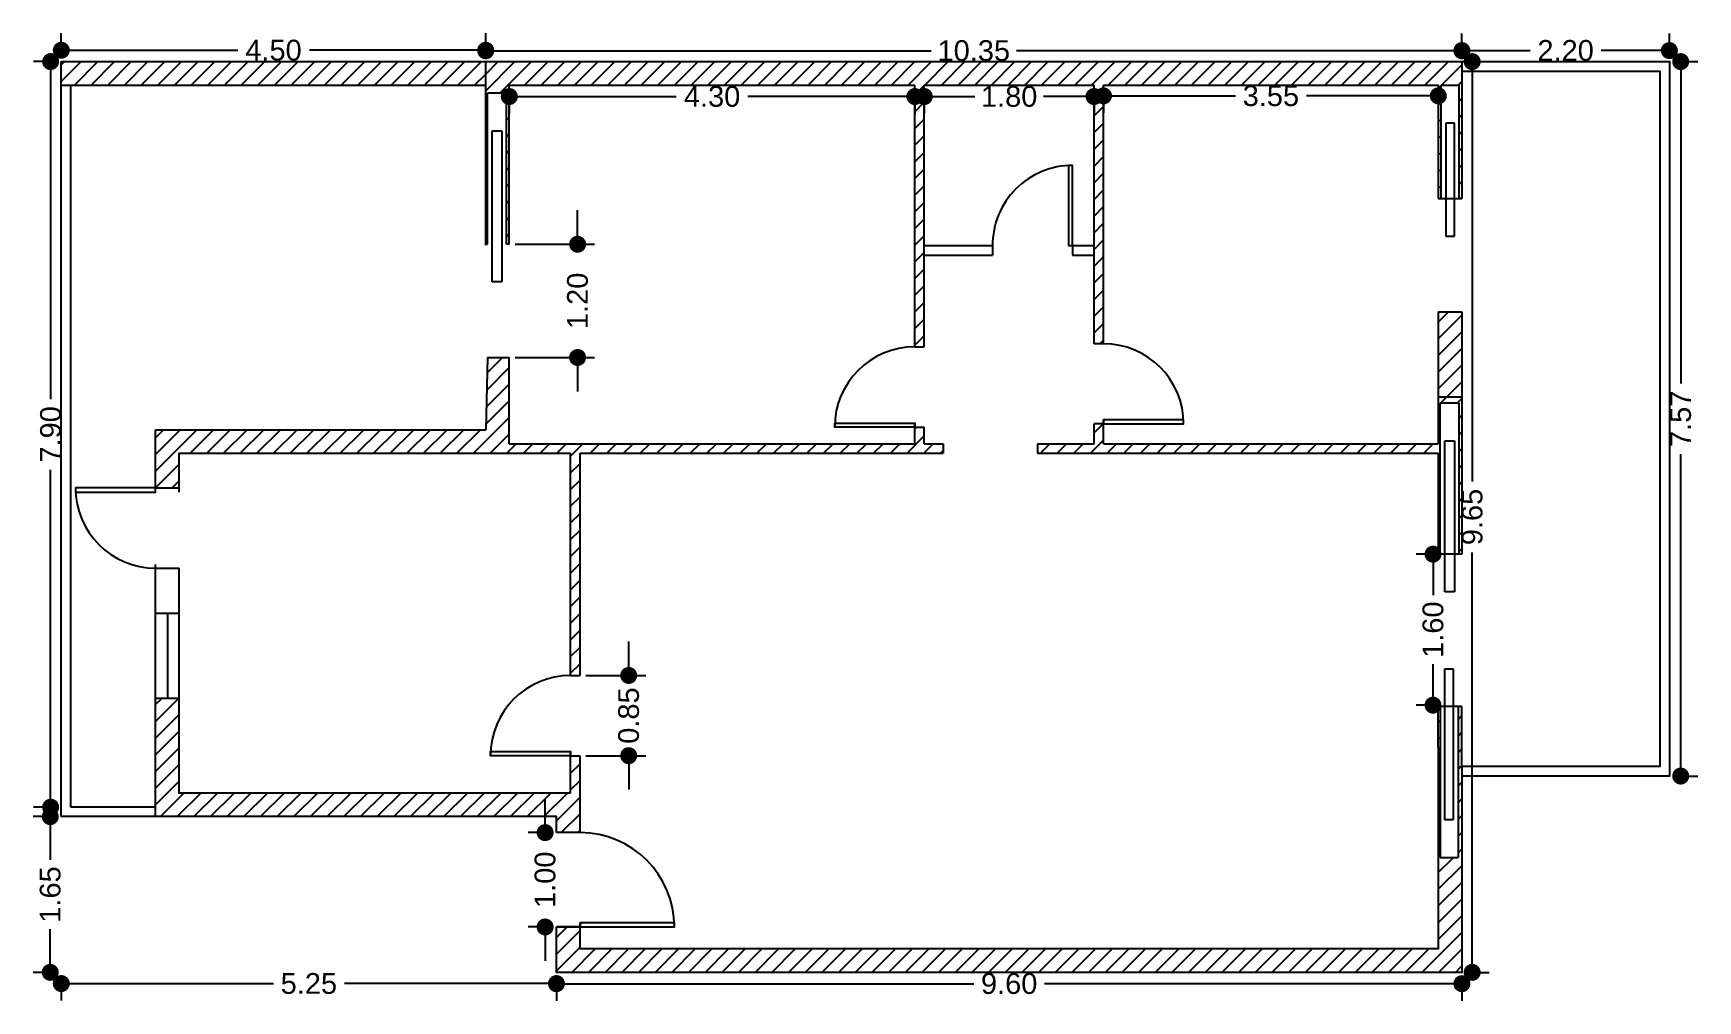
# Model space of a CAD drawing. Header units: metres. Extents: x 6.2 to 23.8, y 4 to 14.2.
import ezdxf

# ---------------------------------------------------------------- set-up
doc = ezdxf.new("R2010")
doc.units = ezdxf.units.M
doc.header["$MEASUREMENT"] = 0
doc.layers.add('koufomata', color=10, linetype='Continuous')
doc.layers.add('units', color=200, linetype='Continuous')
doc.styles.get("Standard").update_dxf_attribs({"font": 'arial.ttf'})
doc.dimstyles.get("Standard").update_dxf_attribs({"dimtxt": 0.22, "dimasz": 0.18, "dimexe": 0.18, "dimexo": 0.0625, "dimgap": 0.09, "dimtad": 0, "dimzin": 0, "dimdsep": 46, "dimtxsty": 'Standard', "dimblk": 'DOT', "dimcen": 0.09, "dimclrd": 256, "dimclre": 256, "dimclrt": 7, "dimadec": 0, "dimazin": 0, "dimtfac": 1, "dimtofl": 0, "dimtmove": 0, "dimatfit": 3, "dimldrblk": 'DOT', "dimfxl": 1, "dimtolj": 1, "dimtzin": 0, "dimlwd": -1, "dimlwe": -1, "dimarcsym": 0})

# ---------------------------------------------------------------- blocks, each defined once
blk = doc.blocks.new('*U20')
for p, q in [((0, 0), (0, -100)), ((-850, 0), (-850, -100))]:
    blk.add_line(p, q)
blk.add_lwpolyline([(0, 0), (0, 850), (-43.75, 850), (-43.75, 0)], close=True)
blk.add_arc((0, 0), 850, 90, 180)
blk = doc.blocks.new('*U21')
for p, q in [((-850, 0), (-850, 100)), ((0, 0), (0, 100))]:
    blk.add_line(p, q)
blk.add_lwpolyline([(0, 0), (0, -850), (-43.75, -850), (-43.75, 0)], close=True)
blk.add_arc((0, 0), 850, 180, 270)
blk = doc.blocks.new('*U22')
for p, q in [((0, 0), (0, 100)), ((850, 0), (850, 100))]:
    blk.add_line(p, q)
blk.add_lwpolyline([(0, 0), (0, -850), (43.75, -850), (43.75, 0)], close=True)
blk.add_arc((0, 0), 850, 270, 0)
blk = doc.blocks.new('*U23')
for p, q in [((0, 0), (0, -250)), ((-1000, 0), (-1000, -250))]:
    blk.add_line(p, q)
blk.add_lwpolyline([(0, 0), (0, 1000), (-43.75, 1000), (-43.75, 0)], close=True)
blk.add_arc((0, 0), 1000, 90, 180)
blk = doc.blocks.new('*U24')
for p, q in [((-850, 0), (-850, -250)), ((0, 0), (0, -250))]:
    blk.add_line(p, q)
blk.add_lwpolyline([(0, 0), (0, 850), (-43.75, 850), (-43.75, 0)], close=True)
blk.add_arc((0, 0), 850, 90, 180)
blk = doc.blocks.new('*U32')
for p, q in [((-900, 250), (-900, 0)), ((0, 250), (0, 0)), ((0, 125), (-900, 125))]:
    blk.add_line(p, q)
blk = doc.blocks.new('*U37')
for p, q in [((0.03, 0), (0.03, 1.2)), ((0.03, 1.2), (0.22, 1.2)), ((0.22, 0), (0.22, 1.2)), ((0.08, 0.8), (0.08, -0.4)), ((0.17, 0.8), (0.08, 0.8)), ((0.17, -0.4), (0.17, 0.8)), ((0, 0), (0.03, 0)), ((0.25, 0), (0.22, 0)), ((0.08, -0.4), (0.17, -0.4))]:
    blk.add_line(p, q)
blk = doc.blocks.new('*U41')
for p, q in [((0.08, -2), (0.08, -0.4)), ((0.08, -0.4), (0.17, -0.4)), ((0.17, -0.4), (0.17, -2)), ((0, -0.8), (0.03, -0.8)), ((0.03, -0.8), (0.03, -2.4)), ((0.25, -0.8), (0.22, -0.8)), ((0.22, -0.8), (0.22, -2.4)), ((0.17, -2), (0.08, -2)), ((0.03, -2.4), (0.22, -2.4))]:
    blk.add_line(p, q)
blk = doc.blocks.new('*U45')
for p, q in [((0.08, -2), (0.08, -0.4)), ((0.08, -0.4), (0.181, -0.4)), ((0.181, -0.4), (0.181, -2)), ((0, -0.8), (0.03, -0.8)), ((0.03, -0.8), (0.03, -2.4)), ((0.261, -0.8), (0.231, -0.8)), ((0.231, -0.8), (0.231, -2.4)), ((0.181, -2), (0.08, -2)), ((0.03, -2.4), (0.231, -2.4))]:
    blk.add_line(p, q)
blk = doc.blocks.new('_Dot')
at = {"color": 0, "linetype": 'ByBlock', "lineweight": -2}
blk.add_line((-0.5, 0), (-1, 0), dxfattribs=at)
at = {"color": 0, "linetype": 'ByBlock', "const_width": 0.5}
blk.add_lwpolyline([(-0.25, 0, 1), (0.25, 0, 1)], format="xyb", close=True, dxfattribs=at)
blk = doc.blocks.new('*D79')
at = {"layer": 'Defpoints', "color": 0, "transparency": 16777216}
for p in [(6.476, 13.936), (6.363, 6.036), (6.476, 6.036)]:
    blk.add_point(p, dxfattribs=at)
at = {"layer": 'units', "transparency": 16777216}
for p, q in [((6.414, 13.936), (6.183, 13.936)), ((6.363, 13.756), (6.363, 10.36)), ((6.363, 6.216), (6.363, 9.611)), ((6.414, 6.036), (6.183, 6.036))]:
    blk.add_line(p, q, dxfattribs=at)
at = {"layer": 'units', "transparency": 16777216, "xscale": 0.18, "yscale": 0.18, "zscale": 0.18}
for p, rotation in [((6.363, 13.936), 90), ((6.363, 6.036), 270)]:
    blk.add_blockref('_Dot', p, dxfattribs=dict(at, rotation=rotation))
at = {"layer": 'units', "color": 7, "transparency": 16777216, "insert": (6.363, 9.986), "char_height": 0.22, "attachment_point": 5, "rotation": 90}
blk.add_mtext('\\A1;7.90', dxfattribs=at)
blk = doc.blocks.new('*D80')
at = {"layer": 'Defpoints', "color": 0, "transparency": 16777216}
for p in [(21.326, 14.051), (10.976, 13.936), (21.326, 13.936)]:
    blk.add_point(p, dxfattribs=at)
at = {"layer": 'units', "transparency": 16777216}
for p, q in [((10.976, 13.998), (10.976, 14.231)), ((21.326, 13.998), (21.326, 14.231)), ((11.156, 14.051), (15.7, 14.051)), ((21.146, 14.051), (16.603, 14.051))]:
    blk.add_line(p, q, dxfattribs=at)
at = {"layer": 'units', "transparency": 16777216, "xscale": 0.18, "yscale": 0.18, "zscale": 0.18, "rotation": 180}
blk.add_blockref('_Dot', (10.976, 14.051), dxfattribs=at)
at = {"layer": 'units', "transparency": 16777216, "xscale": 0.18, "yscale": 0.18, "zscale": 0.18}
blk.add_blockref('_Dot', (21.326, 14.051), dxfattribs=at)
at = {"layer": 'units', "color": 7, "transparency": 16777216, "insert": (16.151, 14.051), "char_height": 0.22, "attachment_point": 5}
blk.add_mtext('\\A1;10.35', dxfattribs=at)
blk = doc.blocks.new('*D81')
at = {"layer": 'Defpoints', "color": 0, "transparency": 16777216}
for p in [(10.976, 14.056), (6.476, 13.936), (10.976, 13.936)]:
    blk.add_point(p, dxfattribs=at)
at = {"layer": 'units', "transparency": 16777216}
for p, q in [((6.476, 13.998), (6.476, 14.236)), ((10.976, 13.998), (10.976, 14.236)), ((6.656, 14.056), (8.347, 14.056)), ((10.796, 14.056), (9.106, 14.056))]:
    blk.add_line(p, q, dxfattribs=at)
at = {"layer": 'units', "transparency": 16777216, "xscale": 0.18, "yscale": 0.18, "zscale": 0.18, "rotation": 180}
blk.add_blockref('_Dot', (6.476, 14.056), dxfattribs=at)
at = {"layer": 'units', "transparency": 16777216, "xscale": 0.18, "yscale": 0.18, "zscale": 0.18}
blk.add_blockref('_Dot', (10.976, 14.056), dxfattribs=at)
at = {"layer": 'units', "color": 7, "transparency": 16777216, "insert": (8.726, 14.056), "char_height": 0.22, "attachment_point": 5}
blk.add_mtext('\\A1;4.50', dxfattribs=at)
blk = doc.blocks.new('*D82')
at = {"layer": 'Defpoints', "color": 0, "transparency": 16777216}
for p in [(23.526, 14.053), (21.326, 13.936), (23.526, 13.936)]:
    blk.add_point(p, dxfattribs=at)
at = {"layer": 'units', "transparency": 16777216}
for p, q in [((21.326, 13.998), (21.326, 14.233)), ((23.526, 13.998), (23.526, 14.233)), ((21.506, 14.053), (22.049, 14.053)), ((23.346, 14.053), (22.804, 14.053))]:
    blk.add_line(p, q, dxfattribs=at)
at = {"layer": 'units', "transparency": 16777216, "xscale": 0.18, "yscale": 0.18, "zscale": 0.18, "rotation": 180}
blk.add_blockref('_Dot', (21.326, 14.053), dxfattribs=at)
at = {"layer": 'units', "transparency": 16777216, "xscale": 0.18, "yscale": 0.18, "zscale": 0.18}
blk.add_blockref('_Dot', (23.526, 14.053), dxfattribs=at)
at = {"layer": 'units', "color": 7, "transparency": 16777216, "insert": (22.426, 14.053), "char_height": 0.22, "attachment_point": 5}
blk.add_mtext('\\A1;2.20', dxfattribs=at)
blk = doc.blocks.new('*D83')
at = {"layer": 'Defpoints', "color": 0, "transparency": 16777216}
for p in [(23.526, 13.936), (23.526, 6.366), (23.646, 6.366)]:
    blk.add_point(p, dxfattribs=at)
at = {"layer": 'units', "transparency": 16777216}
for p, q in [((23.589, 13.936), (23.826, 13.936)), ((23.646, 13.756), (23.646, 10.526)), ((23.646, 6.546), (23.646, 9.776)), ((23.589, 6.366), (23.826, 6.366))]:
    blk.add_line(p, q, dxfattribs=at)
at = {"layer": 'units', "transparency": 16777216, "xscale": 0.18, "yscale": 0.18, "zscale": 0.18}
for p, rotation in [((23.646, 13.936), 90), ((23.646, 6.366), 270)]:
    blk.add_blockref('_Dot', p, dxfattribs=dict(at, rotation=rotation))
at = {"layer": 'units', "color": 7, "transparency": 16777216, "insert": (23.646, 10.151), "char_height": 0.22, "attachment_point": 5, "rotation": 90}
blk.add_mtext('\\A1;7.57', dxfattribs=at)
blk = doc.blocks.new('*D84')
at = {"layer": 'Defpoints', "color": 0, "transparency": 16777216}
for p in [(21.326, 13.936), (21.326, 4.286), (21.435, 4.286)]:
    blk.add_point(p, dxfattribs=at)
at = {"layer": 'units', "transparency": 16777216}
for p, q in [((21.389, 13.936), (21.615, 13.936)), ((21.435, 13.756), (21.435, 9.487)), ((21.435, 4.466), (21.435, 8.734)), ((21.389, 4.286), (21.615, 4.286))]:
    blk.add_line(p, q, dxfattribs=at)
at = {"layer": 'units', "transparency": 16777216, "xscale": 0.18, "yscale": 0.18, "zscale": 0.18}
for p, rotation in [((21.435, 13.936), 90), ((21.435, 4.286), 270)]:
    blk.add_blockref('_Dot', p, dxfattribs=dict(at, rotation=rotation))
at = {"layer": 'units', "color": 7, "transparency": 16777216, "insert": (21.435, 9.111), "char_height": 0.22, "attachment_point": 5, "rotation": 90}
blk.add_mtext('\\A1;9.65', dxfattribs=at)
blk = doc.blocks.new('*D85')
at = {"layer": 'Defpoints', "color": 0, "transparency": 16777216}
for p in [(11.726, 4.286), (21.326, 4.286), (11.726, 4.166)]:
    blk.add_point(p, dxfattribs=at)
at = {"layer": 'units', "transparency": 16777216}
for p, q in [((11.726, 4.223), (11.726, 3.986)), ((11.906, 4.166), (16.151, 4.166)), ((21.146, 4.166), (16.902, 4.166)), ((21.326, 4.223), (21.326, 3.986))]:
    blk.add_line(p, q, dxfattribs=at)
at = {"layer": 'units', "transparency": 16777216, "xscale": 0.18, "yscale": 0.18, "zscale": 0.18, "rotation": 180}
blk.add_blockref('_Dot', (11.726, 4.166), dxfattribs=at)
at = {"layer": 'units', "transparency": 16777216, "xscale": 0.18, "yscale": 0.18, "zscale": 0.18}
blk.add_blockref('_Dot', (21.326, 4.166), dxfattribs=at)
at = {"layer": 'units', "color": 7, "transparency": 16777216, "insert": (16.526, 4.166), "char_height": 0.22, "attachment_point": 5}
blk.add_mtext('\\A1;9.60', dxfattribs=at)
blk = doc.blocks.new('*D86')
at = {"layer": 'Defpoints', "color": 0, "transparency": 16777216}
for p in [(6.476, 4.286), (11.726, 4.286), (6.476, 4.167)]:
    blk.add_point(p, dxfattribs=at)
at = {"layer": 'units', "transparency": 16777216}
for p, q in [((6.476, 4.223), (6.476, 3.987)), ((6.656, 4.167), (8.725, 4.167)), ((11.546, 4.167), (9.478, 4.167)), ((11.726, 4.223), (11.726, 3.987))]:
    blk.add_line(p, q, dxfattribs=at)
at = {"layer": 'units', "transparency": 16777216, "xscale": 0.18, "yscale": 0.18, "zscale": 0.18, "rotation": 180}
blk.add_blockref('_Dot', (6.476, 4.167), dxfattribs=at)
at = {"layer": 'units', "transparency": 16777216, "xscale": 0.18, "yscale": 0.18, "zscale": 0.18}
blk.add_blockref('_Dot', (11.726, 4.167), dxfattribs=at)
at = {"layer": 'units', "color": 7, "transparency": 16777216, "insert": (9.101, 4.167), "char_height": 0.22, "attachment_point": 5}
blk.add_mtext('\\A1;5.25', dxfattribs=at)
blk = doc.blocks.new('*D87')
at = {"layer": 'Defpoints', "color": 0, "transparency": 16777216}
for p in [(6.476, 5.936), (6.359, 4.286), (6.476, 4.286)]:
    blk.add_point(p, dxfattribs=at)
at = {"layer": 'units', "transparency": 16777216}
for p, q in [((6.414, 5.936), (6.179, 5.936)), ((6.359, 5.756), (6.359, 5.477)), ((6.359, 4.466), (6.359, 4.745)), ((6.414, 4.286), (6.179, 4.286))]:
    blk.add_line(p, q, dxfattribs=at)
at = {"layer": 'units', "transparency": 16777216, "xscale": 0.18, "yscale": 0.18, "zscale": 0.18}
for p, rotation in [((6.359, 5.936), 90), ((6.359, 4.286), 270)]:
    blk.add_blockref('_Dot', p, dxfattribs=dict(at, rotation=rotation))
at = {"layer": 'units', "color": 7, "transparency": 16777216, "insert": (6.359, 5.111), "char_height": 0.22, "attachment_point": 5, "rotation": 90}
blk.add_mtext('\\A1;1.65', dxfattribs=at)
blk = doc.blocks.new('*D88')
at = {"layer": 'Defpoints', "color": 0, "transparency": 16777216}
for p in [(11.226, 13.686), (15.526, 13.686), (15.526, 13.566)]:
    blk.add_point(p, dxfattribs=at)
at = {"layer": 'units', "transparency": 16777216}
for p, q in [((11.226, 13.623), (11.226, 13.386)), ((15.526, 13.623), (15.526, 13.386)), ((11.406, 13.566), (12.997, 13.566)), ((15.346, 13.566), (13.756, 13.566))]:
    blk.add_line(p, q, dxfattribs=at)
at = {"layer": 'units', "transparency": 16777216, "xscale": 0.18, "yscale": 0.18, "zscale": 0.18, "rotation": 180}
blk.add_blockref('_Dot', (11.226, 13.566), dxfattribs=at)
at = {"layer": 'units', "transparency": 16777216, "xscale": 0.18, "yscale": 0.18, "zscale": 0.18}
blk.add_blockref('_Dot', (15.526, 13.566), dxfattribs=at)
at = {"layer": 'units', "color": 7, "transparency": 16777216, "insert": (13.376, 13.566), "char_height": 0.22, "attachment_point": 5}
blk.add_mtext('\\A1;4.30', dxfattribs=at)
blk = doc.blocks.new('*D89')
at = {"layer": 'Defpoints', "color": 0, "transparency": 16777216}
for p in [(15.626, 13.686), (17.426, 13.686), (17.426, 13.566)]:
    blk.add_point(p, dxfattribs=at)
at = {"layer": 'units', "transparency": 16777216}
for p, q in [((15.626, 13.623), (15.626, 13.386)), ((17.426, 13.623), (17.426, 13.386)), ((15.806, 13.566), (16.161, 13.566)), ((17.246, 13.566), (16.891, 13.566))]:
    blk.add_line(p, q, dxfattribs=at)
at = {"layer": 'units', "transparency": 16777216, "xscale": 0.18, "yscale": 0.18, "zscale": 0.18, "rotation": 180}
blk.add_blockref('_Dot', (15.626, 13.566), dxfattribs=at)
at = {"layer": 'units', "transparency": 16777216, "xscale": 0.18, "yscale": 0.18, "zscale": 0.18}
blk.add_blockref('_Dot', (17.426, 13.566), dxfattribs=at)
at = {"layer": 'units', "color": 7, "transparency": 16777216, "insert": (16.526, 13.566), "char_height": 0.22, "attachment_point": 5}
blk.add_mtext('\\A1;1.80', dxfattribs=at)
blk = doc.blocks.new('*D90')
at = {"layer": 'Defpoints', "color": 0, "transparency": 16777216}
for p in [(17.526, 13.686), (21.076, 13.686), (21.076, 13.573)]:
    blk.add_point(p, dxfattribs=at)
at = {"layer": 'units', "transparency": 16777216}
for p, q in [((17.526, 13.623), (17.526, 13.393)), ((21.076, 13.623), (21.076, 13.393)), ((17.706, 13.573), (18.925, 13.573)), ((20.896, 13.573), (19.678, 13.573))]:
    blk.add_line(p, q, dxfattribs=at)
at = {"layer": 'units', "transparency": 16777216, "xscale": 0.18, "yscale": 0.18, "zscale": 0.18, "rotation": 180}
blk.add_blockref('_Dot', (17.526, 13.573), dxfattribs=at)
at = {"layer": 'units', "transparency": 16777216, "xscale": 0.18, "yscale": 0.18, "zscale": 0.18}
blk.add_blockref('_Dot', (21.076, 13.573), dxfattribs=at)
at = {"layer": 'units', "color": 7, "transparency": 16777216, "insert": (19.301, 13.573), "char_height": 0.22, "attachment_point": 5}
blk.add_mtext('\\A1;3.55', dxfattribs=at)
blk = doc.blocks.new('*D91')
at = {"layer": 'Defpoints', "color": 0, "transparency": 16777216}
for p in [(11.976, 7.432), (12.492, 7.432), (11.976, 6.582)]:
    blk.add_point(p, dxfattribs=at)
at = {"layer": 'units', "transparency": 16777216}
for p, q in [((12.492, 7.612), (12.492, 7.792)), ((12.039, 7.432), (12.672, 7.432)), ((12.039, 6.582), (12.672, 6.582)), ((12.492, 6.402), (12.492, 6.222))]:
    blk.add_line(p, q, dxfattribs=at)
at = {"layer": 'units', "transparency": 16777216, "xscale": 0.18, "yscale": 0.18, "zscale": 0.18}
for p, rotation in [((12.492, 7.432), 270), ((12.492, 6.582), 90)]:
    blk.add_blockref('_Dot', p, dxfattribs=dict(at, rotation=rotation))
at = {"layer": 'units', "color": 7, "transparency": 16777216, "insert": (12.492, 7.007), "char_height": 0.22, "attachment_point": 5, "rotation": 90}
blk.add_mtext('\\A1;0.85', dxfattribs=at)
blk = doc.blocks.new('*D92')
at = {"layer": 'Defpoints', "color": 0, "transparency": 16777216}
for p in [(11.226, 12.001), (11.226, 10.801), (11.95, 10.801)]:
    blk.add_point(p, dxfattribs=at)
at = {"layer": 'units', "transparency": 16777216}
for p, q in [((11.95, 12.181), (11.95, 12.361)), ((11.289, 12.001), (12.13, 12.001)), ((11.289, 10.801), (12.13, 10.801)), ((11.95, 10.621), (11.95, 10.441))]:
    blk.add_line(p, q, dxfattribs=at)
at = {"layer": 'units', "transparency": 16777216, "xscale": 0.18, "yscale": 0.18, "zscale": 0.18}
for p, rotation in [((11.95, 12.001), 270), ((11.95, 10.801), 90)]:
    blk.add_blockref('_Dot', p, dxfattribs=dict(at, rotation=rotation))
at = {"layer": 'units', "color": 7, "transparency": 16777216, "insert": (11.95, 11.401), "char_height": 0.22, "attachment_point": 5, "rotation": 90}
blk.add_mtext('\\A1;1.20', dxfattribs=at)
blk = doc.blocks.new('*D93')
at = {"layer": 'Defpoints', "color": 0, "transparency": 16777216}
for p in [(21.065, 8.717), (21.02, 7.117), (21.065, 7.117)]:
    blk.add_point(p, dxfattribs=at)
at = {"layer": 'units', "transparency": 16777216}
for p, q in [((21.003, 8.717), (20.84, 8.717)), ((21.02, 8.537), (21.02, 8.282)), ((21.02, 7.297), (21.02, 7.552)), ((21.003, 7.117), (20.84, 7.117))]:
    blk.add_line(p, q, dxfattribs=at)
at = {"layer": 'units', "transparency": 16777216, "xscale": 0.18, "yscale": 0.18, "zscale": 0.18}
for p, rotation in [((21.02, 8.717), 90), ((21.02, 7.117), 270)]:
    blk.add_blockref('_Dot', p, dxfattribs=dict(at, rotation=rotation))
at = {"layer": 'units', "color": 7, "transparency": 16777216, "insert": (21.02, 7.917), "char_height": 0.22, "attachment_point": 5, "rotation": 90}
blk.add_mtext('\\A1;1.60', dxfattribs=at)
blk = doc.blocks.new('*D95')
at = {"layer": 'Defpoints', "color": 0, "transparency": 16777216}
for p in [(11.606, 5.767), (11.726, 5.767), (11.726, 4.767)]:
    blk.add_point(p, dxfattribs=at)
at = {"layer": 'units', "transparency": 16777216}
for p, q in [((11.606, 5.947), (11.606, 6.127)), ((11.664, 5.767), (11.426, 5.767)), ((11.664, 4.767), (11.426, 4.767)), ((11.606, 4.587), (11.606, 4.407))]:
    blk.add_line(p, q, dxfattribs=at)
at = {"layer": 'units', "transparency": 16777216, "xscale": 0.18, "yscale": 0.18, "zscale": 0.18}
for p, rotation in [((11.606, 5.767), 270), ((11.606, 4.767), 90)]:
    blk.add_blockref('_Dot', p, dxfattribs=dict(at, rotation=rotation))
at = {"layer": 'units', "color": 7, "transparency": 16777216, "insert": (11.606, 5.267), "char_height": 0.22, "attachment_point": 5, "rotation": 90}
blk.add_mtext('\\A1;1.00', dxfattribs=at)

msp = doc.modelspace()

# ---------------------------------------------------------------- hatches: boundary and pattern name
h = msp.add_hatch()
h.set_pattern_fill('ANSI31', color=256)
h.paths.add_polyline_path([(10.976, 13.936), (6.476, 13.936), (6.476, 13.686), (10.976, 13.686)])
h = msp.add_hatch()
h.set_pattern_fill('ANSI31', color=256)
h.paths.add_polyline_path([(11.226, 10.801), (10.995, 10.801), (10.976, 10.036), (7.476, 10.036), (7.476, 9.419), (7.726, 9.419), (7.726, 9.786), (11.226, 9.786), (11.876, 9.786), (11.876, 7.432), (11.976, 7.432), (11.976, 9.786), (15.826, 9.786), (15.826, 9.886), (15.626, 9.886), (15.626, 10.063), (15.526, 10.063), (15.526, 9.886), (11.226, 9.886)])
h.paths.add_polyline_path([(21.095, 10.317), (21.296, 10.317), (21.296, 8.717), (21.326, 8.717), (21.326, 10.384), (21.076, 10.384), (21.076, 9.886), (17.526, 9.886), (17.526, 10.097), (17.426, 10.097), (17.426, 9.886), (16.826, 9.886), (16.826, 9.786), (21.076, 9.786), (21.076, 8.717), (21.095, 8.717)])
h.paths.add_polyline_path([(21.663, 8.757), (21.663, 9.465), (21.21, 9.465), (21.21, 8.757)], flags=9)
h.paths.add_polyline_path([(18.947, 13.345), (19.655, 13.345), (19.655, 13.799), (18.947, 13.799)], flags=9)
h.paths.add_polyline_path([(12.721, 6.653), (12.721, 7.361), (12.267, 7.361), (12.267, 6.653)], flags=9)
h.paths.add_polyline_path([(21.249, 7.554), (21.249, 8.262), (20.795, 8.262), (20.795, 7.554)], flags=9)
h = msp.add_hatch()
h.set_pattern_fill('ANSI31', color=256)
h.paths.add_polyline_path([(21.326, 11.285), (21.076, 11.285), (21.076, 10.384), (21.326, 10.384)])
h.paths.add_polyline_path([(11.976, 6.186), (11.976, 6.582), (11.876, 6.582), (11.876, 6.186), (7.726, 6.186), (7.726, 7.191), (7.476, 7.191), (7.476, 5.936), (11.726, 5.936), (11.726, 5.767), (11.976, 5.767)])
h = msp.add_hatch()
h.set_pattern_fill('ANSI31', color=256)
h.paths.add_polyline_path([(21.326, 6.466), (21.326, 7.103), (21.285, 7.103), (21.285, 5.503), (21.095, 5.503), (21.095, 7.103), (21.076, 7.103), (21.076, 6.671), (21.076, 4.536), (11.976, 4.536), (11.976, 4.767), (11.726, 4.767), (11.726, 4.286), (21.326, 4.286)])
at = {"layer": 'units', "true_color": 0xffffff}
h = msp.add_hatch(dxfattribs=at)
h.set_pattern_fill('ANSI31')
h.paths.add_polyline_path([(21.326, 13.936), (10.976, 13.936), (10.976, 12.001), (10.995, 12.001), (10.995, 13.601), (11.196, 13.601), (11.196, 12.001), (11.226, 12.001), (11.226, 13.686), (15.526, 13.686), (15.526, 10.913), (15.626, 10.913), (15.626, 13.686), (17.426, 13.686), (17.426, 10.947), (17.526, 10.947), (17.526, 13.686), (21.076, 13.686), (21.076, 12.485), (21.106, 12.485), (21.106, 13.685), (21.296, 13.685), (21.296, 12.485), (21.326, 12.485)])
h.paths.add_polyline_path([(18.947, 13.345), (19.655, 13.345), (19.655, 13.799), (18.947, 13.799)], flags=25)

# ---------------------------------------------------------------- linework, layer by layer
for p, q in [((6.476, 5.936), (6.476, 13.936)), ((6.476, 13.936), (10.976, 13.936)), ((6.476, 13.686), (10.976, 13.686)), ((6.576, 6.036), (6.576, 13.686)), ((15.526, 10.913), (15.526, 13.686)), ((15.626, 10.913), (15.626, 13.686)), ((17.426, 10.947), (17.426, 13.686)), ((17.526, 10.947), (17.526, 13.686)), ((21.076, 12.485), (21.326, 12.485)), ((21.076, 11.285), (21.076, 10.384)), ((21.076, 11.285), (21.326, 11.285)), ((21.326, 11.285), (21.326, 10.384)), ((10.995, 10.801), (10.976, 10.036)), ((10.995, 10.801), (11.226, 10.801)), ((21.076, 10.384), (21.326, 10.384)), ((15.526, 9.886), (15.526, 10.107)), ((15.626, 9.886), (15.626, 10.063)), ((17.426, 9.886), (17.426, 10.097)), ((17.526, 9.886), (17.526, 10.141)), ((11.226, 9.886), (15.526, 9.886)), ((15.626, 9.886), (15.826, 9.886)), ((15.826, 9.886), (15.826, 9.786)), ((16.826, 9.886), (16.826, 9.786)), ((16.826, 9.886), (17.426, 9.886)), ((17.526, 9.886), (21.076, 9.886)), ((11.226, 9.786), (11.876, 9.786)), ((11.876, 7.432), (11.876, 9.786)), ((11.976, 9.786), (15.826, 9.786)), ((11.976, 7.432), (11.976, 9.786)), ((16.826, 9.786), (21.076, 9.786)), ((21.326, 8.717), (21.02, 8.717)), ((21.076, 6.671), (21.076, 7.103)), ((21.326, 7.103), (21.076, 7.103)), ((21.076, 7.103), (21.076, 7.103)), ((21.326, 6.466), (21.326, 7.103)), ((11.876, 6.186), (11.876, 6.626)), ((11.976, 6.186), (11.976, 6.582)), ((7.476, 6.036), (6.576, 6.036)), ((7.476, 5.936), (6.476, 5.936)), ((11.726, 4.767), (11.976, 4.767))]:
    msp.add_line(p, q)
for points in [[(10.976, 12.001), (10.976, 13.936), (21.326, 13.936), (21.326, 12.485)], [(21.326, 13.936), (23.526, 13.936), (23.526, 6.366), (21.326, 6.366)], [(21.326, 13.836), (23.426, 13.836), (23.426, 6.466), (21.326, 6.466)], [(11.226, 12.001), (11.226, 13.686), (15.526, 13.686)], [(15.626, 13.686), (17.426, 13.686)], [(17.526, 13.686), (21.076, 13.686), (21.076, 12.485)], [(15.626, 11.986), (16.349, 11.986)], [(15.626, 11.886), (16.349, 11.886)], [(17.155, 11.986), (17.426, 11.986)], [(17.199, 11.886), (17.426, 11.886)], [(11.226, 9.886), (11.226, 10.801)], [(21.076, 10.384), (21.076, 9.886)], [(21.326, 10.384), (21.326, 8.717)], [(7.476, 10.036), (10.976, 10.036)], [(7.476, 9.375), (7.476, 10.036)], [(7.726, 9.375), (7.726, 9.786), (11.226, 9.786)], [(21.076, 9.786), (21.076, 8.717)], [(11.726, 5.767), (11.726, 5.936), (7.476, 5.936), (7.476, 8.606)], [(11.876, 6.186), (7.726, 6.186), (7.726, 8.569)], [(21.076, 6.671), (21.076, 4.536), (11.976, 4.536), (11.976, 4.811)], [(21.326, 6.466), (21.326, 4.286), (11.726, 4.286), (11.726, 4.767)], [(11.976, 5.767), (11.976, 6.186)]]:
    msp.add_lwpolyline(points)

# ---------------------------------------------------------------- block references
at = {"layer": 'koufomata', "rotation": 180}
for p in [(11.226, 11.201), (21.326, 7.917)]:
    msp.add_blockref('*U45', p, dxfattribs=at)
at = {"layer": 'koufomata'}
for name, p in [('*U37', (21.076, 12.485)), ('*U41', (21.065, 7.903))]:
    msp.add_blockref(name, p, dxfattribs=at)
at = {"layer": 'koufomata', "xscale": 0.001, "yscale": 0.001, "zscale": 0.001}
for name, p, rotation in [('*U22', (17.199, 11.986), 180), ('*U20', (17.526, 10.097), 270), ('*U21', (15.526, 10.063), 270), ('*U24', (7.476, 9.419), 90.00000000000001), ('*U32', (7.726, 8.091), 90.00000000000001), ('*U21', (11.876, 6.582), 270), ('*U23', (11.976, 4.767), 270)]:
    msp.add_blockref(name, p, dxfattribs=dict(at, rotation=rotation))

# ---------------------------------------------------------------- dimensions: what is measured, and where the dimension line sits
at = {"layer": 'units'}
for base, p1, p2, picture, middle in [((10.976, 14.056), (6.476, 13.936), (10.976, 13.936), '*D81', (8.726, 14.056)), ((21.326, 14.051), (10.976, 13.936), (21.326, 13.936), '*D80', (16.151, 14.051)), ((23.526, 14.053), (21.326, 13.936), (23.526, 13.936), '*D82', (22.426, 14.053)), ((15.526, 13.566), (11.226, 13.686), (15.526, 13.686), '*D88', (13.376, 13.566)), ((17.426, 13.566), (15.626, 13.686), (17.426, 13.686), '*D89', (16.526, 13.566)), ((21.076, 13.573), (17.526, 13.686), (21.076, 13.686), '*D90', (19.301, 13.573)), ((6.476, 4.167), (11.726, 4.286), (6.476, 4.286), '*D86', (9.101, 4.167)), ((11.726, 4.166), (21.326, 4.286), (11.726, 4.286), '*D85', (16.526, 4.166))]:
    dim = msp.add_linear_dim(base=base, p1=p1, p2=p2, dimstyle='Standard', dxfattribs=at)
    dim.commit()
    dim.dimension.update_dxf_attribs({"geometry": picture, "text_midpoint": middle})
for base, p1, p2, picture, middle in [((6.363, 6.036), (6.476, 13.936), (6.476, 6.036), '*D79', (6.363, 9.986)), ((21.435, 4.286), (21.326, 13.936), (21.326, 4.286), '*D84', (21.435, 9.111)), ((23.646, 6.366), (23.526, 13.936), (23.526, 6.366), '*D83', (23.646, 10.151)), ((11.95, 10.801), (11.226, 12.001), (11.226, 10.801), '*D92', (11.95, 11.401)), ((21.02, 7.117), (21.065, 8.717), (21.065, 7.117), '*D93', (21.02, 7.917)), ((12.492, 7.432), (11.976, 6.582), (11.976, 7.432), '*D91', (12.492, 7.007)), ((6.359, 4.286), (6.476, 5.936), (6.476, 4.286), '*D87', (6.359, 5.111)), ((11.606, 5.767), (11.726, 4.767), (11.726, 5.767), '*D95', (11.606, 5.267))]:
    dim = msp.add_linear_dim(base=base, p1=p1, p2=p2, angle=90, dimstyle='Standard', dxfattribs=at)
    dim.commit()
    dim.dimension.update_dxf_attribs({"geometry": picture, "text_midpoint": middle})

doc.saveas('drawing.dxf')
